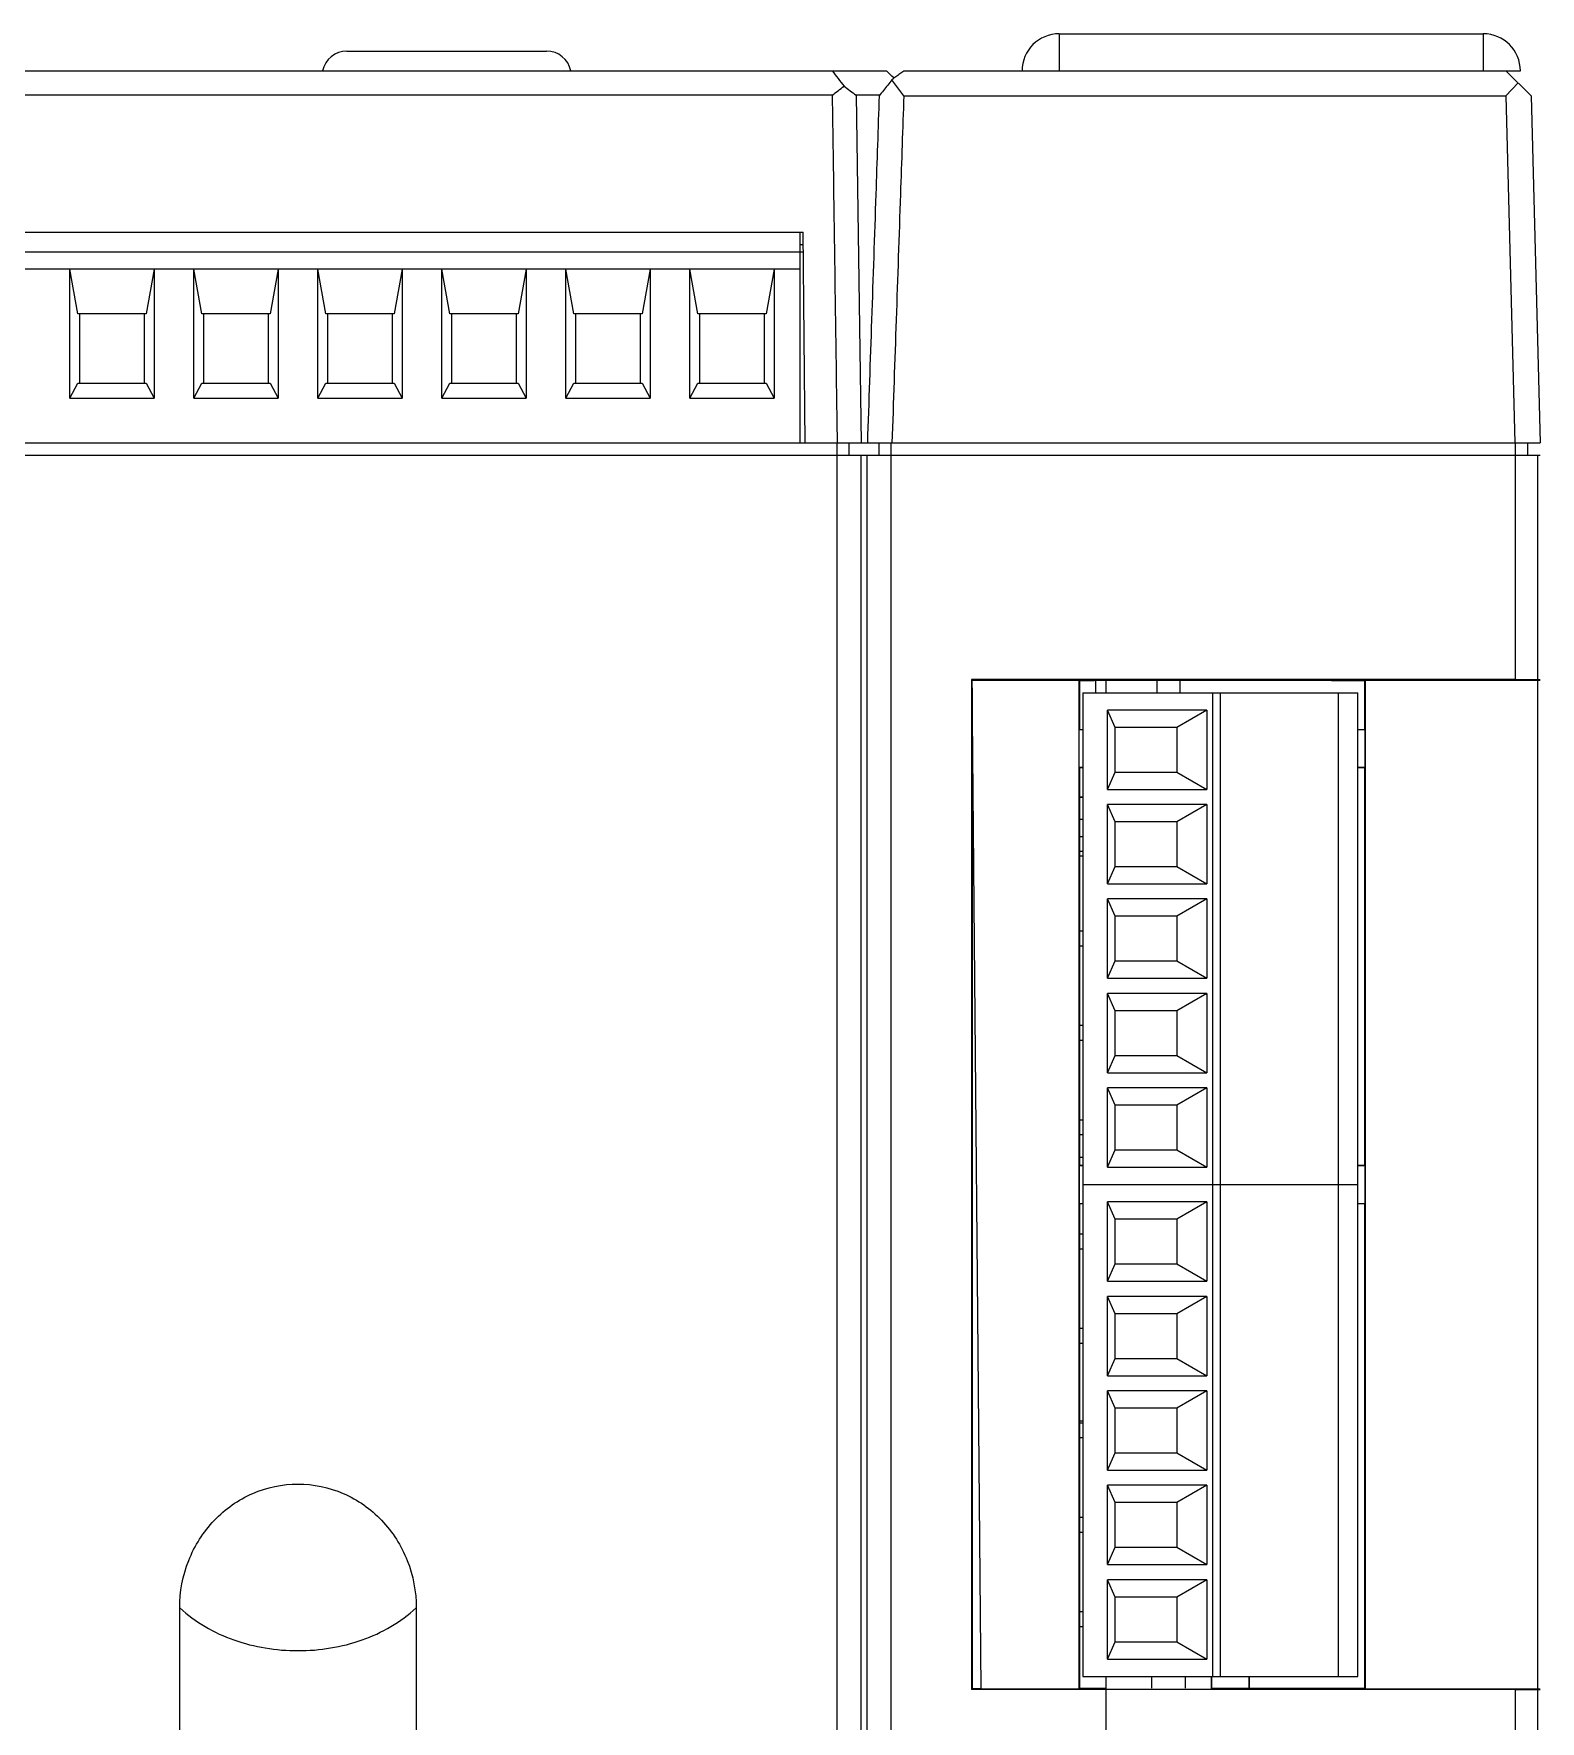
# Model space of a CAD drawing. Header units: millimetres. Extents: x 107 to 2900, y 85 to 3996.
# Drawn here: x 2220.3 to 2281, y 3794.5 to 3862.6 of the extents above; entities that cross this region are included whole.
import ezdxf

# ---------------------------------------------------------------- set-up
doc = ezdxf.new("R2010")
doc.units = ezdxf.units.MM

msp = doc.modelspace()

# ---------------------------------------------------------------- linework, layer by layer
at = {"color": 7, "linetype": 'Continuous'}
for p, q in [((2261.63, 3862.58), (2278.73, 3862.58)), ((2261.63, 3862.58), (2261.63, 3861.08)), ((2278.73, 3862.58), (2278.73, 3861.08)), ((2232.904, 3861.88), (2240.956, 3861.88)), ((2147.191, 3861.08), (2254.669, 3861.08)), ((2255.361, 3861.08), (2280.23, 3861.08)), ((2279.637, 3861.08), (2280.663, 3860.081)), ((2280.137, 3860.594), (2279.637, 3860.081)), ((2252.475, 3860.099), (2149.385, 3860.099)), ((2254.368, 3860.099), (2253.439, 3860.099)), ((2253.439, 3860.099), (2253.637, 3846.08)), ((2255.361, 3860.081), (2279.637, 3860.081)), ((2279.637, 3860.081), (2280.004, 3846.08)), ((2280.663, 3860.081), (2281.03, 3846.08)), ((2150.555, 3854.58), (2251.305, 3854.58)), ((2251.18, 3846.08), (2251.18, 3854.58)), ((2251.18, 3854.08), (2251.31, 3854.08)), ((2251.379, 3846.08), (2251.305, 3854.58)), ((2150.548, 3853.78), (2251.312, 3853.78)), ((2251.18, 3853.08), (2150.68, 3853.08)), ((2221.73, 3847.88), (2221.73, 3853.08)), ((2222.05, 3851.28), (2221.73, 3853.08)), ((2225.13, 3853.08), (2224.81, 3851.28)), ((2225.13, 3853.08), (2225.13, 3847.88)), ((2226.73, 3847.88), (2226.73, 3853.08)), ((2227.05, 3851.28), (2226.73, 3853.08)), ((2230.13, 3853.08), (2229.81, 3851.28)), ((2230.13, 3853.08), (2230.13, 3847.88)), ((2232.05, 3851.28), (2231.73, 3853.08)), ((2231.73, 3847.88), (2231.73, 3853.08)), ((2235.13, 3853.08), (2234.81, 3851.28)), ((2235.13, 3853.08), (2235.13, 3847.88)), ((2236.73, 3847.88), (2236.73, 3853.08)), ((2237.05, 3851.28), (2236.73, 3853.08)), ((2240.13, 3853.08), (2239.81, 3851.28)), ((2240.13, 3853.08), (2240.13, 3847.88)), ((2241.73, 3847.88), (2241.73, 3853.08)), ((2242.05, 3851.28), (2241.73, 3853.08)), ((2245.13, 3853.08), (2244.81, 3851.28)), ((2245.13, 3853.08), (2245.13, 3847.88)), ((2246.73, 3847.88), (2246.73, 3853.08)), ((2247.05, 3851.28), (2246.73, 3853.08)), ((2250.13, 3853.08), (2249.81, 3851.28)), ((2250.13, 3853.08), (2250.13, 3847.88)), ((2224.81, 3851.28), (2222.05, 3851.28)), ((2222.13, 3848.48), (2222.13, 3851.28)), ((2224.73, 3851.28), (2224.73, 3848.48)), ((2229.81, 3851.28), (2227.05, 3851.28)), ((2227.13, 3848.48), (2227.13, 3851.28)), ((2229.73, 3851.28), (2229.73, 3848.48)), ((2234.81, 3851.28), (2232.05, 3851.28)), ((2232.13, 3848.48), (2232.13, 3851.28)), ((2234.73, 3851.28), (2234.73, 3848.48)), ((2239.81, 3851.28), (2237.05, 3851.28)), ((2237.13, 3848.48), (2237.13, 3851.28)), ((2239.73, 3851.28), (2239.73, 3848.48)), ((2244.81, 3851.28), (2242.05, 3851.28)), ((2242.13, 3848.48), (2242.13, 3851.28)), ((2244.73, 3851.28), (2244.73, 3848.48)), ((2249.81, 3851.28), (2247.05, 3851.28)), ((2247.13, 3848.48), (2247.13, 3851.28)), ((2249.73, 3851.28), (2249.73, 3848.48)), ((2221.73, 3847.88), (2222.05, 3848.48)), ((2222.05, 3848.48), (2224.81, 3848.48)), ((2224.81, 3848.48), (2225.13, 3847.88)), ((2226.73, 3847.88), (2227.05, 3848.48)), ((2227.05, 3848.48), (2229.81, 3848.48)), ((2229.81, 3848.48), (2230.13, 3847.88)), ((2231.73, 3847.88), (2232.05, 3848.48)), ((2232.05, 3848.48), (2234.81, 3848.48)), ((2234.81, 3848.48), (2235.13, 3847.88)), ((2236.73, 3847.88), (2237.05, 3848.48)), ((2237.05, 3848.48), (2239.81, 3848.48)), ((2239.81, 3848.48), (2240.13, 3847.88)), ((2241.73, 3847.88), (2242.05, 3848.48)), ((2242.05, 3848.48), (2244.81, 3848.48)), ((2244.81, 3848.48), (2245.13, 3847.88)), ((2246.73, 3847.88), (2247.05, 3848.48)), ((2247.05, 3848.48), (2249.81, 3848.48)), ((2249.81, 3848.48), (2250.13, 3847.88)), ((2221.73, 3847.88), (2225.13, 3847.88)), ((2226.73, 3847.88), (2230.13, 3847.88)), ((2231.73, 3847.88), (2235.13, 3847.88)), ((2236.73, 3847.88), (2240.13, 3847.88)), ((2241.73, 3847.88), (2245.13, 3847.88)), ((2246.73, 3847.88), (2250.13, 3847.88)), ((2145.93, 3846.08), (2281.03, 3846.08)), ((2252.674, 3782.932), (2252.674, 3846.08)), ((2253.156, 3845.58), (2253.156, 3846.08)), ((2254.368, 3845.58), (2254.368, 3846.08)), ((2254.851, 3782.78), (2254.851, 3846.08)), ((2280.03, 3836.533), (2280.03, 3846.08)), ((2280.53, 3845.58), (2280.53, 3846.08)), ((2145.93, 3845.58), (2281.03, 3845.58)), ((2253.638, 3783.329), (2253.638, 3845.58)), ((2253.885, 3783.329), (2253.885, 3845.58)), ((2280.93, 3747.08), (2280.93, 3845.58)), ((2258.09, 3836.533), (2258.09, 3795.788)), ((2280.03, 3836.533), (2258.09, 3836.533)), ((2258.09, 3836.533), (2258.122, 3836.5)), ((2258.477, 3795.82), (2258.122, 3836.5)), ((2258.122, 3836.5), (2262.43, 3836.5)), ((2262.43, 3795.82), (2262.43, 3836.5)), ((2262.448, 3836.483), (2262.43, 3836.5)), ((2263.043, 3836.483), (2262.448, 3836.483)), ((2262.448, 3836.483), (2262.448, 3834.518)), ((2263.043, 3836.506), (2272.617, 3836.506)), ((2263.043, 3836.483), (2263.043, 3836.506)), ((2263.095, 3836.507), (2263.097, 3836)), ((2263.53, 3836), (2263.53, 3836.506)), ((2265.565, 3836.506), (2265.563, 3836)), ((2266.495, 3836.506), (2266.497, 3836)), ((2272.617, 3836.506), (2272.617, 3836.483)), ((2273.962, 3836.483), (2272.617, 3836.483)), ((2273.98, 3836.5), (2273.962, 3836.483)), ((2273.962, 3834.518), (2273.962, 3836.483)), ((2273.98, 3795.82), (2273.98, 3836.5)), ((2273.98, 3836.5), (2281.03, 3836.5)), ((2281.03, 3836.524), (2280.03, 3836.533)), ((2258.125, 3836.2), (2258.125, 3795.823)), ((2262.58, 3836), (2262.58, 3796.32)), ((2262.58, 3836), (2273.68, 3836)), ((2267.83, 3796.32), (2267.83, 3836)), ((2268.13, 3796.32), (2268.13, 3836)), ((2272.88, 3836), (2272.88, 3796.32)), ((2273.68, 3796.32), (2273.68, 3836)), ((2267.58, 3835.3), (2263.58, 3835.3)), ((2263.88, 3834.6), (2263.58, 3835.3)), ((2263.58, 3832.1), (2263.58, 3835.3)), ((2267.58, 3835.3), (2266.38, 3834.6)), ((2267.58, 3835.3), (2267.58, 3832.1)), ((2262.439, 3834.509), (2262.448, 3834.518)), ((2262.58, 3834.509), (2262.439, 3834.509)), ((2262.439, 3832.992), (2262.439, 3834.509)), ((2262.448, 3834.518), (2262.58, 3834.518)), ((2266.38, 3834.6), (2263.88, 3834.6)), ((2263.88, 3832.8), (2263.88, 3834.6)), ((2266.38, 3834.6), (2266.38, 3832.8)), ((2273.68, 3834.518), (2273.962, 3834.518)), ((2273.971, 3834.509), (2273.68, 3834.509)), ((2273.971, 3834.509), (2273.962, 3834.518)), ((2273.971, 3832.992), (2273.971, 3834.509)), ((2262.439, 3832.992), (2262.58, 3832.992)), ((2262.448, 3832.983), (2262.439, 3832.992)), ((2262.448, 3832.983), (2262.449, 3816.929)), ((2262.448, 3832.983), (2262.58, 3832.983)), ((2273.68, 3832.992), (2273.971, 3832.992)), ((2273.68, 3832.983), (2273.962, 3832.983)), ((2273.961, 3816.929), (2273.962, 3832.983)), ((2273.971, 3832.992), (2273.962, 3832.983)), ((2263.58, 3832.1), (2263.88, 3832.8)), ((2263.88, 3832.8), (2266.38, 3832.8)), ((2266.38, 3832.8), (2267.58, 3832.1)), ((2262.448, 3831.805), (2262.58, 3831.805)), ((2262.448, 3831.782), (2262.58, 3831.782)), ((2263.58, 3832.1), (2267.58, 3832.1)), ((2267.58, 3831.49), (2263.58, 3831.49)), ((2263.88, 3830.79), (2263.58, 3831.49)), ((2263.58, 3828.29), (2263.58, 3831.49)), ((2267.58, 3831.49), (2266.38, 3830.79)), ((2267.58, 3831.49), (2267.58, 3828.29)), ((2262.448, 3830.901), (2262.58, 3830.901)), ((2266.38, 3830.79), (2263.88, 3830.79)), ((2263.88, 3828.99), (2263.88, 3830.79)), ((2266.38, 3830.79), (2266.38, 3828.99)), ((2262.58, 3830.19), (2262.448, 3830.19)), ((2262.58, 3829.59), (2262.448, 3829.59)), ((2262.448, 3829.423), (2262.58, 3829.423)), ((2263.58, 3828.29), (2263.88, 3828.99)), ((2263.88, 3828.99), (2266.38, 3828.99)), ((2266.38, 3828.99), (2267.58, 3828.29)), ((2263.58, 3828.29), (2267.58, 3828.29)), ((2267.58, 3827.68), (2263.58, 3827.68)), ((2263.88, 3826.98), (2263.58, 3827.68)), ((2263.58, 3824.48), (2263.58, 3827.68)), ((2267.58, 3827.68), (2266.38, 3826.98)), ((2267.58, 3827.68), (2267.58, 3824.48)), ((2266.38, 3826.98), (2263.88, 3826.98)), ((2263.88, 3825.18), (2263.88, 3826.98)), ((2266.38, 3826.98), (2266.38, 3825.18)), ((2262.58, 3826.38), (2262.448, 3826.38)), ((2262.58, 3825.78), (2262.448, 3825.78)), ((2263.58, 3824.48), (2263.88, 3825.18)), ((2263.88, 3825.18), (2266.38, 3825.18)), ((2266.38, 3825.18), (2267.58, 3824.48)), ((2263.58, 3824.48), (2267.58, 3824.48)), ((2263.58, 3820.67), (2263.58, 3823.87)), ((2267.58, 3823.87), (2263.58, 3823.87)), ((2263.88, 3823.17), (2263.58, 3823.87)), ((2267.58, 3823.87), (2266.38, 3823.17)), ((2267.58, 3823.87), (2267.58, 3820.67)), ((2263.88, 3821.37), (2263.88, 3823.17)), ((2266.38, 3823.17), (2263.88, 3823.17)), ((2266.38, 3823.17), (2266.38, 3821.37)), ((2262.58, 3822.57), (2262.449, 3822.57)), ((2262.58, 3821.97), (2262.449, 3821.97)), ((2263.58, 3820.67), (2263.88, 3821.37)), ((2263.88, 3821.37), (2266.38, 3821.37)), ((2266.38, 3821.37), (2267.58, 3820.67)), ((2263.58, 3820.67), (2267.58, 3820.67)), ((2267.58, 3820.06), (2263.58, 3820.06)), ((2263.88, 3819.36), (2263.58, 3820.06)), ((2263.58, 3816.86), (2263.58, 3820.06)), ((2267.58, 3820.06), (2266.38, 3819.36)), ((2267.58, 3820.06), (2267.58, 3816.86)), ((2266.38, 3819.36), (2263.88, 3819.36)), ((2263.88, 3817.56), (2263.88, 3819.36)), ((2266.38, 3819.36), (2266.38, 3817.56)), ((2262.58, 3818.76), (2262.449, 3818.76)), ((2262.58, 3818.16), (2262.449, 3818.16)), ((2263.58, 3816.86), (2263.88, 3817.56)), ((2263.88, 3817.56), (2266.38, 3817.56)), ((2266.38, 3817.56), (2267.58, 3816.86)), ((2262.439, 3816.919), (2262.449, 3816.929)), ((2262.58, 3816.919), (2262.439, 3816.919)), ((2262.439, 3816.919), (2262.439, 3815.402)), ((2262.449, 3817.26), (2262.58, 3817.26)), ((2262.58, 3816.929), (2262.449, 3816.929)), ((2263.58, 3816.86), (2267.58, 3816.86)), ((2273.961, 3816.929), (2273.68, 3816.929)), ((2273.971, 3816.919), (2273.68, 3816.919)), ((2273.961, 3816.929), (2273.971, 3816.919)), ((2273.971, 3815.402), (2273.971, 3816.919)), ((2262.58, 3816.16), (2273.68, 3816.16)), ((2262.439, 3815.402), (2262.58, 3815.402)), ((2262.439, 3815.402), (2262.449, 3815.391)), ((2262.449, 3815.391), (2262.58, 3815.391)), ((2262.449, 3815.391), (2262.451, 3795.841)), ((2267.58, 3815.46), (2263.58, 3815.46)), ((2263.88, 3814.76), (2263.58, 3815.46)), ((2263.58, 3812.26), (2263.58, 3815.46)), ((2267.58, 3815.46), (2266.38, 3814.76)), ((2267.58, 3815.46), (2267.58, 3812.26)), ((2273.68, 3815.402), (2273.971, 3815.402)), ((2273.68, 3815.391), (2273.961, 3815.391)), ((2273.959, 3795.841), (2273.961, 3815.391)), ((2273.971, 3815.402), (2273.961, 3815.391)), ((2266.38, 3814.76), (2263.88, 3814.76)), ((2263.88, 3812.96), (2263.88, 3814.76)), ((2266.38, 3814.76), (2266.38, 3812.96)), ((2262.58, 3814.16), (2262.449, 3814.16)), ((2262.58, 3813.56), (2262.449, 3813.56)), ((2263.58, 3812.26), (2263.88, 3812.96)), ((2263.88, 3812.96), (2266.38, 3812.96)), ((2266.38, 3812.96), (2267.58, 3812.26)), ((2263.58, 3812.26), (2267.58, 3812.26)), ((2267.58, 3811.65), (2263.58, 3811.65)), ((2263.88, 3810.95), (2263.58, 3811.65)), ((2263.58, 3808.45), (2263.58, 3811.65)), ((2267.58, 3811.65), (2266.38, 3810.95)), ((2267.58, 3811.65), (2267.58, 3808.45)), ((2266.38, 3810.95), (2263.88, 3810.95)), ((2263.88, 3809.15), (2263.88, 3810.95)), ((2266.38, 3810.95), (2266.38, 3809.15)), ((2262.58, 3810.35), (2262.45, 3810.35)), ((2262.58, 3809.75), (2262.45, 3809.75)), ((2263.58, 3808.45), (2263.88, 3809.15)), ((2263.88, 3809.15), (2266.38, 3809.15)), ((2266.38, 3809.15), (2267.58, 3808.45)), ((2263.58, 3808.45), (2267.58, 3808.45)), ((2267.58, 3807.84), (2263.58, 3807.84)), ((2263.88, 3807.14), (2263.58, 3807.84)), ((2263.58, 3804.64), (2263.58, 3807.84)), ((2267.58, 3807.84), (2266.38, 3807.14)), ((2267.58, 3807.84), (2267.58, 3804.64)), ((2266.38, 3807.14), (2263.88, 3807.14)), ((2263.88, 3805.34), (2263.88, 3807.14)), ((2266.38, 3807.14), (2266.38, 3805.34)), ((2262.45, 3806.63), (2262.58, 3806.63)), ((2262.58, 3806.54), (2262.45, 3806.54)), ((2262.58, 3805.94), (2262.45, 3805.94)), ((2263.58, 3804.64), (2263.88, 3805.34)), ((2263.88, 3805.34), (2266.38, 3805.34)), ((2266.38, 3805.34), (2267.58, 3804.64)), ((2263.58, 3804.64), (2267.58, 3804.64)), ((2267.58, 3804.03), (2263.58, 3804.03)), ((2263.88, 3803.33), (2263.58, 3804.03)), ((2263.58, 3800.83), (2263.58, 3804.03)), ((2267.58, 3804.03), (2266.38, 3803.33)), ((2267.58, 3804.03), (2267.58, 3800.83)), ((2266.38, 3803.33), (2263.88, 3803.33)), ((2263.88, 3801.53), (2263.88, 3803.33)), ((2266.38, 3803.33), (2266.38, 3801.53)), ((2262.58, 3802.73), (2262.45, 3802.73)), ((2262.58, 3802.13), (2262.45, 3802.13)), ((2263.58, 3800.83), (2263.88, 3801.53)), ((2263.88, 3801.53), (2266.38, 3801.53)), ((2266.38, 3801.53), (2267.58, 3800.83)), ((2263.58, 3800.83), (2267.58, 3800.83)), ((2267.58, 3800.22), (2263.58, 3800.22)), ((2263.88, 3799.52), (2263.58, 3800.22)), ((2263.58, 3797.02), (2263.58, 3800.22)), ((2267.58, 3800.22), (2266.38, 3799.52)), ((2267.58, 3800.22), (2267.58, 3797.02)), ((2226.16, 3784.08), (2226.16, 3799.08)), ((2235.7, 3799.08), (2235.7, 3784.08)), ((2266.38, 3799.52), (2263.88, 3799.52)), ((2263.88, 3797.72), (2263.88, 3799.52)), ((2266.38, 3799.52), (2266.38, 3797.72)), ((2262.58, 3798.92), (2262.45, 3798.92)), ((2262.58, 3798.32), (2262.451, 3798.32)), ((2263.58, 3797.02), (2263.88, 3797.72)), ((2263.88, 3797.72), (2266.38, 3797.72)), ((2266.38, 3797.72), (2267.58, 3797.02)), ((2263.58, 3797.02), (2267.58, 3797.02)), ((2262.58, 3796.32), (2273.68, 3796.32)), ((2263.53, 3783.58), (2263.53, 3796.32)), ((2265.355, 3796.32), (2265.352, 3795.841)), ((2266.705, 3796.32), (2266.708, 3795.841)), ((2267.759, 3796.32), (2267.759, 3795.841)), ((2267.771, 3796.32), (2267.771, 3795.829)), ((2269.289, 3795.829), (2269.289, 3796.32)), ((2269.301, 3795.841), (2269.301, 3796.32)), ((2258.09, 3795.788), (2258.125, 3795.823)), ((2280.03, 3795.788), (2258.09, 3795.788)), ((2258.477, 3795.823), (2258.125, 3795.823)), ((2258.477, 3795.82), (2262.43, 3795.82)), ((2262.43, 3795.82), (2262.451, 3795.841)), ((2262.451, 3795.841), (2263.53, 3795.841)), ((2267.759, 3795.841), (2267.771, 3795.829)), ((2269.289, 3795.829), (2267.771, 3795.829)), ((2269.301, 3795.841), (2269.289, 3795.829)), ((2269.301, 3795.841), (2273.959, 3795.841)), ((2273.98, 3795.82), (2273.959, 3795.841)), ((2273.98, 3795.82), (2281.03, 3795.82)), ((2280.03, 3795.788), (2281.03, 3795.797)), ((2280.03, 3747.08), (2280.03, 3795.788))]:
    msp.add_line(p, q, dxfattribs=at)
for centre, radius, start, end in [((2261.63, 3861.08), 1.5, 90, 180), ((2278.73, 3861.08), 1.5, 0, 90), ((2232.904, 3860.88), 1, 90.00064, 168.25476), ((2240.956, 3860.88), 1, 11.74524, 89.99936)]:
    msp.add_arc(centre, radius, start, end, dxfattribs=at)
for points, knots in [([(2252.475, 3861.08), (2252.554, 3860.978), (2252.714, 3860.774), (2252.872, 3860.569), (2252.951, 3860.466)], [0, 0, 0, 0, 0.3877314, 0.7771849, 0.7771849, 0.7771849, 0.7771849]), ([(2255.361, 3861.08), (2255.308, 3861.041), (2255.202, 3860.961), (2255.044, 3860.842), (2254.938, 3860.763), (2254.885, 3860.724)], [0, 0, 0, 0, 0.1984096, 0.396517, 0.5942964, 0.5942964, 0.5942964, 0.5942964]), ([(2252.475, 3860.099), (2252.554, 3860.16), (2252.713, 3860.282), (2252.872, 3860.405), (2252.951, 3860.466)], [0, 0, 0, 0, 0.3005525, 0.6010575, 0.6010575, 0.6010575, 0.6010575]), ([(2252.951, 3860.466), (2253.032, 3860.405), (2253.195, 3860.283), (2253.358, 3860.161), (2253.439, 3860.099)], [0, 0, 0, 0, 0.3043693, 0.6106122, 0.6106122, 0.6106122, 0.6106122]), ([(2254.885, 3860.724), (2254.828, 3860.652), (2254.713, 3860.508), (2254.54, 3860.294), (2254.425, 3860.152), (2254.368, 3860.081)], [0, 0, 0, 0, 0.2765702, 0.5517252, 0.8254503, 0.8254503, 0.8254503, 0.8254503]), ([(2255.361, 3860.081), (2255.308, 3860.152), (2255.202, 3860.295), (2255.044, 3860.509), (2254.938, 3860.652), (2254.885, 3860.724)], [0, 0, 0, 0, 0.266516, 0.5330585, 0.7996275, 0.7996275, 0.7996275, 0.7996275]), ([(2252.475, 3860.099), (2252.497, 3858.54), (2252.541, 3855.424), (2252.608, 3850.751), (2252.652, 3847.637), (2252.674, 3846.08)], [0, 0, 0, 0, 4.676912, 9.350256, 14.020032, 14.020032, 14.020032, 14.020032]), ([(2254.368, 3860.081), (2254.323, 3858.757), (2254.221, 3855.745), (2254.063, 3851.079), (2253.95, 3847.736), (2253.893, 3846.08)], [0, 0, 0, 0, 3.974268, 9.038714, 14.00832, 14.00832, 14.00832, 14.00832]), ([(2255.361, 3860.081), (2255.316, 3858.757), (2255.214, 3855.745), (2255.055, 3851.079), (2254.941, 3847.736), (2254.885, 3846.08)], [0, 0, 0, 0, 3.97434, 9.038809, 14.008436, 14.008436, 14.008436, 14.008436]), ([(2226.16, 3799.08), (2226.16, 3799.73), (2226.405, 3801.033), (2227.457, 3802.694), (2229.043, 3803.816), (2230.309, 3804.08), (2230.93, 3804.08)], [0, 0, 0, 0, 1.94756, 3.871175, 5.76041, 7.624952, 7.624952, 7.624952, 7.624952]), ([(2230.93, 3804.08), (2231.552, 3804.08), (2232.817, 3803.816), (2234.403, 3802.694), (2235.455, 3801.033), (2235.7, 3799.73), (2235.7, 3799.08)], [0, 0, 0, 0, 1.864542, 3.753778, 5.677393, 7.624952, 7.624952, 7.624952, 7.624952]), ([(2226.16, 3799.08), (2226.474, 3798.795), (2227.167, 3798.288), (2228.343, 3797.749), (2229.612, 3797.429), (2230.93, 3797.323), (2232.248, 3797.429), (2233.517, 3797.749), (2234.693, 3798.288), (2235.386, 3798.795), (2235.7, 3799.08)], [0, 0, 0, 0, 1.272243, 2.553383, 3.858524, 5.180168, 6.501812, 7.806953, 9.088093, 10.360336, 10.360336, 10.360336, 10.360336])]:
    msp.add_open_spline(points, degree=3, knots=knots, dxfattribs=at)
msp.add_open_spline([(2254.958, 3860.797), (2254.861, 3860.892), (2254.765, 3860.986), (2254.669, 3861.08)], degree=3, dxfattribs=at)

doc.saveas('drawing.dxf')
